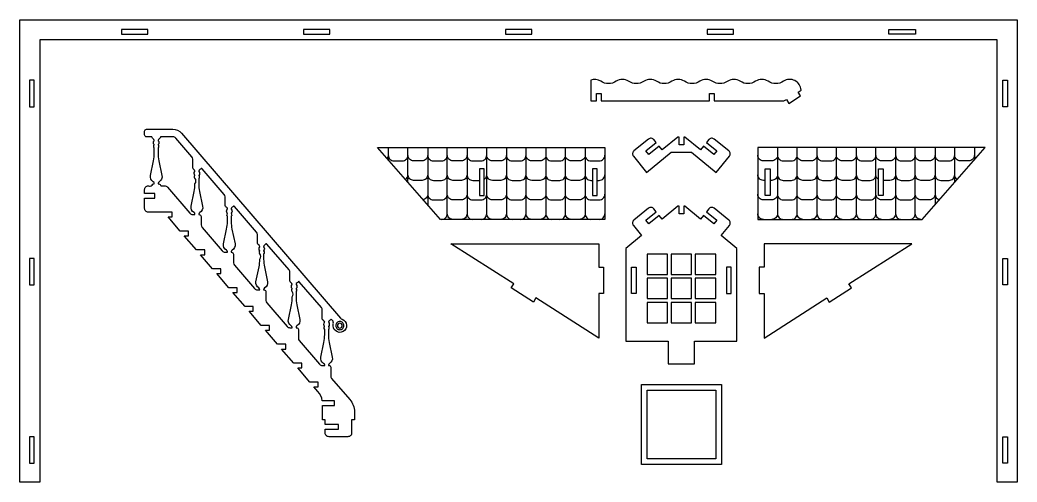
# Model space of a CAD drawing. Extents: x 9461 to 9920, y 969 to 1221.
# Drawn here: x 9581.1 to 9686.8, y 1056.5 to 1105.5 of the extents above; entities that cross this region are included whole.
import ezdxf

# ---------------------------------------------------------------- set-up
doc = ezdxf.new("R2010")
doc.units = 0
doc.header["$MEASUREMENT"] = 0
doc.layers.add('LAYER_1', color=18, linetype='CONTINUOUS')

msp = doc.modelspace()

# ---------------------------------------------------------------- linework, layer by layer
at = {"layer": 'LAYER_1'}
for points in [[(9684.75, 1103.36), (9583.25, 1103.36), (9583.25, 1056.46), (9581.15, 1056.46), (9581.15, 1105.46), (9686.85, 1105.46), (9686.85, 1056.46), (9684.75, 1056.46)], [(9591.92, 1103.96), (9594.72, 1103.96), (9594.72, 1104.46), (9591.92, 1104.46)], [(9611.2, 1103.96), (9614, 1103.96), (9614, 1104.46), (9611.2, 1104.46)], [(9632.6, 1103.96), (9635.4, 1103.96), (9635.4, 1104.46), (9632.6, 1104.46)], [(9654, 1103.96), (9656.8, 1103.96), (9656.8, 1104.46), (9654, 1104.46)], [(9676.07, 1103.96), (9673.27, 1103.96), (9673.27, 1104.46), (9676.07, 1104.46)], [(9582.65, 1096.26), (9582.65, 1099.06), (9582.15, 1099.06), (9582.15, 1096.26)], [(9685.35, 1096.26), (9685.35, 1099.06), (9685.85, 1099.06), (9685.85, 1096.26)], [(9625.73, 1084.31), (9619.04, 1091.95), (9643.15, 1091.95), (9643.15, 1084.31)], [(9676.79, 1084.31), (9683.48, 1091.95), (9659.36, 1091.95), (9659.36, 1084.31)], [(9630.35, 1089.66), (9629.85, 1089.66), (9629.85, 1086.86), (9630.35, 1086.86)], [(9642.35, 1089.66), (9641.85, 1089.66), (9641.85, 1086.86), (9642.35, 1086.86)], [(9660.16, 1089.66), (9660.66, 1089.66), (9660.66, 1086.86), (9660.16, 1086.86)], [(9672.16, 1089.66), (9672.66, 1089.66), (9672.66, 1086.86), (9672.16, 1086.86)], [(9643, 1076.44), (9642.5, 1076.44), (9642.5, 1071.73), (9635.85, 1075.98), (9635.58, 1075.55), (9633.22, 1077.06), (9633.49, 1077.48), (9626.83, 1081.73), (9642.5, 1081.73), (9642.5, 1079.24), (9643, 1079.24)], [(9659.52, 1076.44), (9660.02, 1076.44), (9660.02, 1071.73), (9666.67, 1075.98), (9666.94, 1075.55), (9669.3, 1077.06), (9669.03, 1077.48), (9675.68, 1081.73), (9660.02, 1081.73), (9660.02, 1079.24), (9659.52, 1079.24)], [(9647.62, 1078.48), (9649.78, 1078.48), (9649.78, 1080.64), (9647.62, 1080.64)], [(9650.18, 1078.48), (9652.34, 1078.48), (9652.34, 1080.64), (9650.18, 1080.64)], [(9652.74, 1078.48), (9654.9, 1078.48), (9654.9, 1080.64), (9652.74, 1080.64)], [(9582.65, 1077.36), (9582.65, 1080.16), (9582.15, 1080.16), (9582.15, 1077.36)], [(9645.98, 1079.24), (9646.48, 1079.24), (9646.48, 1076.44), (9645.98, 1076.44)], [(9656.53, 1079.24), (9656.03, 1079.24), (9656.03, 1076.44), (9656.53, 1076.44)], [(9685.35, 1077.36), (9685.35, 1080.16), (9685.85, 1080.16), (9685.85, 1077.36)], [(9647.62, 1075.92), (9649.78, 1075.92), (9649.78, 1078.08), (9647.62, 1078.08)], [(9650.18, 1075.92), (9652.34, 1075.92), (9652.34, 1078.08), (9650.18, 1078.08)], [(9652.74, 1075.92), (9654.9, 1075.92), (9654.9, 1078.08), (9652.74, 1078.08)], [(9647.62, 1073.36), (9649.78, 1073.36), (9649.78, 1075.52), (9647.62, 1075.52)], [(9650.18, 1073.36), (9652.34, 1073.36), (9652.34, 1075.52), (9650.18, 1075.52)], [(9652.74, 1073.36), (9654.9, 1073.36), (9654.9, 1075.52), (9652.74, 1075.52)], [(9647.02, 1066.82), (9655.5, 1066.82), (9655.5, 1058.34), (9647.02, 1058.34)], [(9647.62, 1066.22), (9654.9, 1066.22), (9654.9, 1058.94), (9647.62, 1058.94)], [(9582.65, 1058.46), (9582.65, 1061.26), (9582.15, 1061.26), (9582.15, 1058.46)], [(9685.35, 1058.46), (9685.35, 1061.26), (9685.85, 1061.26), (9685.85, 1058.46)]]:
    msp.add_lwpolyline(points, close=True, dxfattribs=at)
for points in [[(9654.25, 1096.87), (9654.25, 1097.67), (9654.75, 1097.67), (9654.75, 1096.87), (9662.14, 1096.87), (9662.4, 1097.03), (9662.67, 1096.61), (9663.9, 1097.4), (9663.64, 1097.82), (9663.95, 1098.02, 0.579603), (9662.09, 1098.96, -0.300981), (9660.45, 1098.96, 0.300981), (9659.13, 1098.96, -0.300981), (9657.5, 1098.96, 0.300981), (9656.17, 1098.96, -0.300981), (9654.54, 1098.96, 0.300981), (9653.22, 1098.96, -0.300981), (9651.58, 1098.96, 0.300981), (9650.26, 1098.96, -0.300981), (9648.63, 1098.96, 0.300981), (9647.3, 1098.96, -0.300981), (9645.67, 1098.96, 0.300981), (9644.35, 1098.96, -0.300981), (9642.71, 1098.96, 0.236244), (9641.65, 1099.09), (9641.65, 1096.87), (9642.25, 1096.87), (9642.25, 1097.67), (9642.75, 1097.67), (9642.75, 1096.87)], [(9613.22, 1064.57), (9614.48, 1064.57), (9614.48, 1065.07), (9613.2, 1065.07, 0.140614), (9612.74, 1066.08), (9612.31, 1066.57), (9612.76, 1066.57), (9612.76, 1067.07), (9611.88, 1067.07), (9610.59, 1068.57), (9611.04, 1068.57), (9611.04, 1069.07), (9610.17, 1069.07), (9608.88, 1070.57), (9609.32, 1070.57), (9609.32, 1071.07), (9608.45, 1071.07), (9607.16, 1072.57), (9607.6, 1072.57), (9607.6, 1073.07), (9606.73, 1073.07), (9605.44, 1074.57), (9605.88, 1074.57), (9605.88, 1075.07), (9605.01, 1075.07), (9603.72, 1076.57), (9604.17, 1076.57), (9604.17, 1077.07), (9603.29, 1077.07), (9602, 1078.57), (9602.45, 1078.57), (9602.45, 1079.07), (9601.57, 1079.07), (9600.29, 1080.57), (9600.73, 1080.57), (9600.73, 1081.07), (9599.86, 1081.07), (9598.57, 1082.57), (9599.01, 1082.57), (9599.01, 1083.07), (9598.14, 1083.07), (9596.85, 1084.57), (9597.29, 1084.57), (9597.29, 1085.07), (9594.76, 1085.07, -0.414214), (9594.36, 1085.47), (9594.36, 1086.57), (9595.44, 1086.57), (9595.44, 1087.07), (9594.36, 1087.07), (9594.36, 1087.47, -0.414214), (9594.76, 1087.87, 0.352171), (9595.15, 1087.94, -0.352171), (9595.34, 1088.09), (9595.39, 1088.09), (9595.39, 1088.13, 0.272519), (9595.28, 1088.3, -0.328849), (9594.98, 1088.98), (9595.3, 1090.53, 0.051698), (9595.39, 1091.35), (9595.39, 1091.92, 0.366837), (9595.37, 1091.94, -0.600564), (9595.35, 1092.02, 0.39765), (9595.35, 1092.04, -0.39765), (9595.35, 1092.1, 0.39765), (9595.35, 1092.13, -0.594353), (9595.37, 1092.21, 0.584261), (9595.38, 1092.24, -0.375636), (9595.38, 1092.66, 0.187098), (9595.39, 1092.69, 0.294683), (9595.26, 1092.87, -0.244569), (9595.15, 1093.01, 0.352171), (9595.07, 1093.07), (9594.56, 1093.07, -0.414214), (9594.36, 1093.27), (9594.36, 1093.67, -0.414214), (9594.56, 1093.87), (9597.36, 1093.87, -0.21865), (9598.27, 1093.45), (9615.11, 1073.85, 0.134714), (9615.29, 1073.73, -0.655406), (9615.4, 1072.42, -0.655406), (9614.36, 1073.23, 0.245805), (9614.28, 1073.6), (9614.19, 1073.69, 0.507332), (9614.06, 1073.68, -0.156752), (9613.97, 1073.6, 0.294683), (9613.85, 1073.42, 0.187098), (9613.86, 1073.4, -0.375636), (9613.85, 1072.97, 0.584261), (9613.87, 1072.94, -0.594353), (9613.89, 1072.87, 0.39765), (9613.89, 1072.84, -0.39765), (9613.89, 1072.78, 0.39765), (9613.89, 1072.75, -0.600564), (9613.86, 1072.68, 0.366837), (9613.85, 1072.66), (9613.85, 1072.09, 0.051698), (9613.93, 1071.27), (9614.26, 1069.71, -0.328849), (9613.95, 1069.04, 0.272519), (9613.85, 1068.86), (9613.85, 1068.83), (9613.89, 1068.83, -0.414214), (9614.09, 1068.63), (9614.09, 1067.72, 0.179323), (9614.19, 1067.46), (9616.12, 1065.21, -0.179323), (9616.61, 1063.9), (9616.61, 1063.07), (9616.31, 1063.07), (9616.31, 1061.67, -0.414214), (9615.91, 1061.27), (9613.91, 1061.27, -0.414214), (9613.51, 1061.67), (9613.51, 1062.07), (9614.91, 1062.07), (9614.91, 1062.57), (9613.51, 1062.57), (9613.51, 1063.07), (9613.22, 1063.07)], [(9596.03, 1093.01, -0.251154), (9595.91, 1092.87, 0.294683), (9595.79, 1092.69, 0.187098), (9595.8, 1092.66, -0.375636), (9595.79, 1092.24, 0.584261), (9595.8, 1092.21, -0.594353), (9595.83, 1092.13, 0.39765), (9595.83, 1092.1, -0.39765), (9595.83, 1092.04, 0.39765), (9595.83, 1092.02, -0.600564), (9595.8, 1091.94, 0.366837), (9595.79, 1091.92), (9595.79, 1091.35, 0.051698), (9595.87, 1090.53), (9596.2, 1088.98, -0.328849), (9595.89, 1088.3, 0.272519), (9595.79, 1088.13), (9595.79, 1088.09, -0.352171), (9596.03, 1087.94, 0.352171), (9596.11, 1087.87), (9596.47, 1087.87, -0.21865), (9596.77, 1087.73), (9599.15, 1084.97, 0.21865), (9599.45, 1084.83), (9599.7, 1084.83), (9599.7, 1084.86, 0.272519), (9599.6, 1085.04, -0.328849), (9599.29, 1085.71), (9599.62, 1087.27, 0.051698), (9599.7, 1088.09, 0.366837), (9599.69, 1088.68, -0.600564), (9599.66, 1088.75, 0.39765), (9599.66, 1088.78, -0.39765), (9599.66, 1088.84, 0.39765), (9599.66, 1088.87, -0.594353), (9599.68, 1088.94, 0.584261), (9599.7, 1088.97, -0.375636), (9599.69, 1089.4, 0.187098), (9599.7, 1089.42, 0.294683), (9599.58, 1089.6, -0.302722), (9599.46, 1089.79), (9599.46, 1090.7, 0.179323), (9599.36, 1090.96), (9597.66, 1092.93, 0.21865), (9597.36, 1093.07), (9596.11, 1093.07, 0.352171)], [(9651.51, 1093.03), (9651.51, 1092.23), (9651.01, 1092.23), (9651.01, 1093.03), (9650.89, 1093.03), (9649.23, 1091.68), (9648.91, 1092.07), (9647.82, 1091.19), (9647.51, 1091.58), (9648.6, 1092.46), (9648.34, 1092.77, 0.414214), (9647.78, 1092.83), (9646.23, 1091.57, 0.414214), (9646.17, 1091.01), (9647.55, 1089.3), (9650.19, 1091.43), (9652.33, 1091.43), (9654.96, 1089.3), (9656.35, 1091.01, 0.414214), (9656.29, 1091.57), (9654.73, 1092.83, 0.414214), (9654.17, 1092.77), (9653.92, 1092.46), (9655.01, 1091.58), (9654.69, 1091.19), (9653.6, 1092.07), (9653.29, 1091.68), (9651.62, 1093.03)], [(9603.12, 1084.68, -0.600564), (9603.1, 1084.75, 0.39765), (9603.1, 1084.78, -0.39765), (9603.1, 1084.84, 0.39765), (9603.1, 1084.87, -0.594353), (9603.12, 1084.94, 0.584261), (9603.13, 1084.97, -0.375636), (9603.13, 1085.4, 0.187098), (9603.14, 1085.42, 0.294683), (9603.02, 1085.6, -0.302722), (9602.89, 1085.79), (9602.89, 1086.7, 0.179323), (9602.8, 1086.96), (9600.45, 1089.69, 0.507332), (9600.32, 1089.68, -0.156752), (9600.23, 1089.6, 0.294683), (9600.1, 1089.42, 0.187098), (9600.11, 1089.4, -0.375636), (9600.11, 1088.97, 0.584261), (9600.12, 1088.94, -0.594353), (9600.14, 1088.87, 0.39765), (9600.14, 1088.84, -0.39765), (9600.14, 1088.78, 0.39765), (9600.14, 1088.75, -0.600564), (9600.12, 1088.68, 0.366837), (9600.1, 1088.66), (9600.1, 1088.09, 0.051698), (9600.19, 1087.27), (9600.51, 1085.71, -0.328849), (9600.21, 1085.04, 0.272519), (9600.1, 1084.86), (9600.1, 1084.83), (9600.15, 1084.83, -0.414214), (9600.35, 1084.63), (9600.35, 1083.72, 0.179323), (9600.45, 1083.46), (9602.58, 1080.97, 0.21865), (9602.89, 1080.83), (9603.14, 1080.83), (9603.14, 1080.86, 0.272519), (9603.04, 1081.04, -0.328849), (9602.73, 1081.71), (9603.05, 1083.27, 0.051698), (9603.14, 1084.09), (9603.14, 1084.66, 0.366837)], [(9606.49, 1079.27, 0.051698), (9606.58, 1080.09, 0.366837), (9606.56, 1080.68, -0.600564), (9606.53, 1080.75, 0.39765), (9606.53, 1080.78, -0.39765), (9606.53, 1080.84, 0.39765), (9606.53, 1080.87, -0.594353), (9606.56, 1080.94, 0.584261), (9606.57, 1080.97, -0.375636), (9606.57, 1081.4, 0.187098), (9606.58, 1081.42, 0.294683), (9606.45, 1081.6, -0.302722), (9606.33, 1081.79), (9606.33, 1082.7, 0.179323), (9606.23, 1082.96), (9603.88, 1085.69, 0.507332), (9603.75, 1085.68, -0.156752), (9603.66, 1085.6, 0.294683), (9603.54, 1085.42, 0.187098), (9603.55, 1085.4, -0.375636), (9603.54, 1084.97, 0.584261), (9603.56, 1084.94, -0.594353), (9603.58, 1084.87, 0.39765), (9603.58, 1084.84, -0.39765), (9603.58, 1084.78, 0.39765), (9603.58, 1084.75, -0.600564), (9603.56, 1084.68, 0.366837), (9603.54, 1084.66), (9603.54, 1084.09, 0.051698), (9603.62, 1083.27), (9603.95, 1081.71, -0.328849), (9603.64, 1081.04, 0.272519), (9603.54, 1080.86), (9603.54, 1080.83), (9603.58, 1080.83, -0.414214), (9603.78, 1080.63), (9603.78, 1079.72, 0.179323), (9603.88, 1079.46), (9606.02, 1076.97, 0.21865), (9606.32, 1076.83), (9606.58, 1076.83), (9606.58, 1076.86, 0.272519), (9606.47, 1077.04, -0.328849), (9606.16, 1077.71)], [(9652.66, 1069.01), (9652.66, 1071.41), (9657.13, 1071.41), (9657.13, 1081.24), (9655.47, 1082.59), (9656.35, 1083.68, 0.414214), (9656.29, 1084.24), (9654.73, 1085.5, 0.414214), (9654.17, 1085.44), (9653.92, 1085.13), (9655.01, 1084.25), (9654.69, 1083.86), (9653.6, 1084.74), (9653.29, 1084.35), (9651.62, 1085.7), (9651.51, 1085.7), (9651.51, 1084.9), (9651.01, 1084.9), (9651.01, 1085.7), (9650.89, 1085.7), (9649.23, 1084.35), (9648.91, 1084.74), (9647.82, 1083.86), (9647.51, 1084.25), (9648.6, 1085.13), (9648.34, 1085.44, 0.414214), (9647.78, 1085.5), (9646.23, 1084.24, 0.414214), (9646.17, 1083.68), (9647.05, 1082.59), (9645.38, 1081.24), (9645.38, 1071.41), (9649.86, 1071.41), (9649.86, 1069.01)], [(9610.01, 1076.09, 0.366837), (9609.99, 1076.68, -0.600564), (9609.97, 1076.75, 0.39765), (9609.97, 1076.78, -0.39765), (9609.97, 1076.84, 0.39765), (9609.97, 1076.87, -0.594353), (9609.99, 1076.94, 0.584261), (9610.01, 1076.97, -0.375636), (9610, 1077.4, 0.187098), (9610.01, 1077.42, 0.294683), (9609.89, 1077.6, -0.302722), (9609.77, 1077.79), (9609.77, 1078.7, 0.179323), (9609.67, 1078.96), (9607.32, 1081.69, 0.507332), (9607.19, 1081.68, -0.156752), (9607.1, 1081.6, 0.294683), (9606.98, 1081.42, 0.187098), (9606.98, 1081.4, -0.375636), (9606.98, 1080.97, 0.584261), (9606.99, 1080.94, -0.594353), (9607.02, 1080.87, 0.39765), (9607.02, 1080.84, -0.39765), (9607.02, 1080.78, 0.39765), (9607.02, 1080.75, -0.600564), (9606.99, 1080.68, 0.366837), (9606.98, 1080.66), (9606.98, 1080.09, 0.051698), (9607.06, 1079.27), (9607.39, 1077.71, -0.328849), (9607.08, 1077.04, 0.272519), (9606.98, 1076.86), (9606.98, 1076.83), (9607.02, 1076.83, -0.414214), (9607.22, 1076.63), (9607.22, 1075.72, 0.179323), (9607.32, 1075.46), (9609.46, 1072.97, 0.21865), (9609.76, 1072.83), (9610.01, 1072.83), (9610.01, 1072.86, 0.272519), (9609.91, 1073.04, -0.328849), (9609.6, 1073.71), (9609.93, 1075.27, 0.051698)], [(9613.45, 1072.66, 0.366837), (9613.43, 1072.68, -0.600564), (9613.41, 1072.75, 0.39765), (9613.41, 1072.78, -0.39765), (9613.41, 1072.84, 0.39765), (9613.41, 1072.87, -0.594353), (9613.43, 1072.94, 0.584261), (9613.44, 1072.97, -0.375636), (9613.44, 1073.4, 0.187098), (9613.45, 1073.42, 0.294683), (9613.32, 1073.6, -0.302722), (9613.2, 1073.79), (9613.2, 1074.7, 0.179323), (9613.11, 1074.96), (9610.76, 1077.69, 0.507332), (9610.63, 1077.68, -0.156752), (9610.53, 1077.6, 0.294683), (9610.41, 1077.42, 0.187098), (9610.42, 1077.4, -0.375636), (9610.42, 1076.97, 0.584261), (9610.43, 1076.94, -0.594353), (9610.45, 1076.87, 0.39765), (9610.45, 1076.84, -0.39765), (9610.45, 1076.78, 0.39765), (9610.45, 1076.75, -0.600564), (9610.43, 1076.68, 0.366837), (9610.41, 1076.66), (9610.41, 1076.09, 0.051698), (9610.5, 1075.27), (9610.82, 1073.71, -0.328849), (9610.51, 1073.04, 0.272519), (9610.41, 1072.86), (9610.41, 1072.83), (9610.46, 1072.83, -0.414214), (9610.66, 1072.63), (9610.66, 1071.72, 0.179323), (9610.75, 1071.46), (9612.89, 1068.97, 0.21865), (9613.2, 1068.83), (9613.45, 1068.83), (9613.45, 1068.86, 0.272519), (9613.34, 1069.04, -0.328849), (9613.04, 1069.71), (9613.36, 1071.27, 0.051698), (9613.45, 1072.09)], [(9615.06, 1073.49, 0.414214), (9614.62, 1073.05, 0.414214), (9615.06, 1072.62, 0.414214), (9615.49, 1073.05, 0.414214)], [(9615.06, 1073.31, 0.414214), (9614.8, 1073.05, 0.414214), (9615.06, 1072.79, 0.414214), (9615.31, 1073.05, 0.414214)]]:
    msp.add_lwpolyline(points, format="xyb", close=True, dxfattribs=at)
for points in [[(9620.19, 1091.95), (9620.19, 1090.64)], [(9622.28, 1088.25), (9622.28, 1091.95)], [(9624.37, 1091.95), (9624.37, 1085.87)], [(9678.15, 1091.95), (9678.15, 1085.87)], [(9680.24, 1088.25), (9680.24, 1091.95)], [(9682.32, 1091.95), (9682.32, 1090.64)]]:
    msp.add_lwpolyline(points, dxfattribs=at)
for points in [[(9625.85, 1084.31, 0.414214), (9626.45, 1084.91), (9626.45, 1091.95)], [(9628.54, 1091.95), (9628.54, 1084.91, -0.414214), (9627.94, 1084.31)], [(9631.23, 1084.31, -0.414214), (9630.63, 1084.91), (9630.63, 1091.95)], [(9632.71, 1091.95), (9632.71, 1084.91, -0.414214), (9632.11, 1084.31)], [(9634.2, 1084.31, 0.414214), (9634.8, 1084.91), (9634.8, 1091.95)], [(9636.89, 1091.95), (9636.89, 1084.91, -0.414214), (9636.29, 1084.31)], [(9639.58, 1084.31, -0.414214), (9638.98, 1084.91), (9638.98, 1091.95)], [(9641.06, 1091.95), (9641.06, 1084.91, 0.414214), (9641.66, 1084.31)], [(9661.45, 1091.95), (9661.45, 1084.91, -0.414214), (9660.85, 1084.31)], [(9664.14, 1084.31, -0.414214), (9663.54, 1084.91), (9663.54, 1091.95)], [(9665.63, 1091.95), (9665.63, 1084.91, -0.414214), (9665.03, 1084.31)], [(9667.11, 1084.31, 0.414214), (9667.71, 1084.91), (9667.71, 1091.95)], [(9669.8, 1091.95), (9669.8, 1084.91, 0.414214), (9670.4, 1084.31)], [(9672.49, 1084.31, -0.414214), (9671.89, 1084.91), (9671.89, 1091.95)], [(9673.97, 1091.95), (9673.97, 1084.91, -0.414214), (9673.37, 1084.31)], [(9676.66, 1084.31, -0.414214), (9676.06, 1084.91), (9676.06, 1091.95)], [(9620.19, 1091.12, -0.159509), (9620.07, 1090.77)], [(9620.19, 1091.12, 0.414214), (9620.79, 1090.52), (9621.68, 1090.52, 0.414214), (9622.28, 1091.12)], [(9624.37, 1091.12, -0.414214), (9623.77, 1090.52), (9622.88, 1090.52, -0.414214), (9622.28, 1091.12)], [(9624.37, 1091.12, 0.414214), (9624.97, 1090.52), (9625.85, 1090.52, 0.414214), (9626.45, 1091.12)], [(9628.54, 1091.12, -0.414214), (9627.94, 1090.52), (9627.05, 1090.52, -0.414214), (9626.45, 1091.12)], [(9628.54, 1091.12, 0.414214), (9629.14, 1090.52), (9630.03, 1090.52, 0.414214), (9630.63, 1091.12)], [(9632.71, 1091.12, -0.414214), (9632.11, 1090.52), (9631.23, 1090.52, -0.414214), (9630.63, 1091.12)], [(9632.71, 1091.12, 0.414214), (9633.31, 1090.52), (9634.2, 1090.52, 0.414214), (9634.8, 1091.12)], [(9636.89, 1091.12, -0.414214), (9636.29, 1090.52), (9635.4, 1090.52, -0.414214), (9634.8, 1091.12)], [(9636.89, 1091.12, 0.414214), (9637.49, 1090.52), (9638.38, 1090.52, 0.414214), (9638.98, 1091.12)], [(9641.06, 1091.12, -0.414214), (9640.46, 1090.52), (9639.58, 1090.52, -0.414214), (9638.98, 1091.12)], [(9641.06, 1091.12, 0.414214), (9641.66, 1090.52), (9642.55, 1090.52, 0.414214), (9643.15, 1091.12)], [(9661.45, 1091.12, -0.414214), (9660.85, 1090.52), (9659.96, 1090.52, -0.414214), (9659.36, 1091.12)], [(9661.45, 1091.12, 0.414214), (9662.05, 1090.52), (9662.94, 1090.52, 0.414214), (9663.54, 1091.12)], [(9665.63, 1091.12, -0.414214), (9665.03, 1090.52), (9664.14, 1090.52, -0.414214), (9663.54, 1091.12)], [(9665.63, 1091.12, 0.414214), (9666.23, 1090.52), (9667.11, 1090.52, 0.414214), (9667.71, 1091.12)], [(9669.8, 1091.12, -0.414214), (9669.2, 1090.52), (9668.31, 1090.52, -0.414214), (9667.71, 1091.12)], [(9669.8, 1091.12, 0.414214), (9670.4, 1090.52), (9671.29, 1090.52, 0.414214), (9671.89, 1091.12)], [(9673.97, 1091.12, -0.414214), (9673.37, 1090.52), (9672.49, 1090.52, -0.414214), (9671.89, 1091.12)], [(9673.97, 1091.12, 0.414214), (9674.57, 1090.52), (9675.46, 1090.52, 0.414214), (9676.06, 1091.12)], [(9678.15, 1091.12, -0.414214), (9677.55, 1090.52), (9676.66, 1090.52, -0.414214), (9676.06, 1091.12)], [(9678.15, 1091.12, 0.414214), (9678.75, 1090.52), (9679.64, 1090.52, 0.414214), (9680.24, 1091.12)], [(9682.32, 1091.12, -0.414214), (9681.72, 1090.52), (9680.84, 1090.52, -0.414214), (9680.24, 1091.12)], [(9682.32, 1091.12, 0.159509), (9682.44, 1090.77)], [(9622.01, 1088.56, 0.249891), (9622.28, 1089.05)], [(9624.37, 1089.05, -0.414214), (9623.77, 1088.45), (9622.88, 1088.45, -0.414214), (9622.28, 1089.05)], [(9624.37, 1089.05, 0.414214), (9624.97, 1088.45), (9625.85, 1088.45, 0.414214), (9626.45, 1089.05)], [(9628.54, 1089.05, -0.414214), (9627.94, 1088.45), (9627.05, 1088.45, -0.414214), (9626.45, 1089.05)], [(9628.54, 1089.05, 0.414214), (9629.14, 1088.45), (9629.85, 1088.45)], [(9630.35, 1088.55, 0.255564), (9630.63, 1089.05)], [(9632.71, 1089.05, -0.414214), (9632.11, 1088.45), (9631.23, 1088.45, -0.414214), (9630.63, 1089.05)], [(9632.71, 1089.05, 0.414214), (9633.31, 1088.45), (9634.2, 1088.45, 0.414214), (9634.8, 1089.05)], [(9636.89, 1089.05, -0.414214), (9636.29, 1088.45), (9635.4, 1088.45, -0.414214), (9634.8, 1089.05)], [(9636.89, 1089.05, 0.414214), (9637.49, 1088.45), (9638.38, 1088.45, 0.414214), (9638.98, 1089.05)], [(9641.06, 1089.05, -0.414214), (9640.46, 1088.45), (9639.58, 1088.45, -0.414214), (9638.98, 1089.05)], [(9641.06, 1089.05, 0.414214), (9641.66, 1088.45), (9641.85, 1088.45)], [(9642.35, 1088.45), (9642.55, 1088.45, 0.414214), (9643.15, 1089.05)], [(9660.16, 1088.45), (9659.96, 1088.45, -0.414214), (9659.36, 1089.05)], [(9661.45, 1089.05, -0.414214), (9660.85, 1088.45), (9660.66, 1088.45)], [(9661.45, 1089.05, 0.414214), (9662.05, 1088.45), (9662.94, 1088.45, 0.414214), (9663.54, 1089.05)], [(9665.63, 1089.05, -0.414214), (9665.03, 1088.45), (9664.14, 1088.45, -0.414214), (9663.54, 1089.05)], [(9665.63, 1089.05, 0.414214), (9666.23, 1088.45), (9667.11, 1088.45, 0.414214), (9667.71, 1089.05)], [(9669.8, 1089.05, -0.414214), (9669.2, 1088.45), (9668.31, 1088.45, -0.414214), (9667.71, 1089.05)], [(9669.8, 1089.05, 0.414214), (9670.4, 1088.45), (9671.29, 1088.45, 0.414214), (9671.89, 1089.05)], [(9672.16, 1088.55, -0.255564), (9671.89, 1089.05)], [(9673.97, 1089.05, -0.414214), (9673.37, 1088.45), (9672.66, 1088.45)], [(9673.97, 1089.05, 0.414214), (9674.57, 1088.45), (9675.46, 1088.45, 0.414214), (9676.06, 1089.05)], [(9678.15, 1089.05, -0.414214), (9677.55, 1088.45), (9676.66, 1088.45, -0.414214), (9676.06, 1089.05)], [(9678.15, 1089.05, 0.414214), (9678.75, 1088.45), (9679.64, 1088.45, 0.414214), (9680.24, 1089.05)], [(9680.5, 1088.56, -0.249891), (9680.24, 1089.05)], [(9624.37, 1086.98, -0.349089), (9623.9, 1086.4)], [(9624.37, 1086.98, 0.414214), (9624.97, 1086.38), (9625.85, 1086.38, 0.414214), (9626.45, 1086.98)], [(9628.54, 1086.98, -0.414214), (9627.94, 1086.38), (9627.05, 1086.38, -0.414214), (9626.45, 1086.98)], [(9628.54, 1086.98, 0.414214), (9629.14, 1086.38), (9630.03, 1086.38, 0.414214), (9630.63, 1086.98)], [(9632.71, 1086.98, -0.414214), (9632.11, 1086.38), (9631.23, 1086.38, -0.414214), (9630.63, 1086.98)], [(9632.71, 1086.98, 0.414214), (9633.31, 1086.38), (9634.2, 1086.38, 0.414214), (9634.8, 1086.98)], [(9636.89, 1086.98, -0.414214), (9636.29, 1086.38), (9635.4, 1086.38, -0.414214), (9634.8, 1086.98)], [(9636.89, 1086.98, 0.414214), (9637.49, 1086.38), (9638.38, 1086.38, 0.414214), (9638.98, 1086.98)], [(9641.06, 1086.98, -0.414214), (9640.46, 1086.38), (9639.58, 1086.38, -0.414214), (9638.98, 1086.98)], [(9641.06, 1086.98, 0.414214), (9641.66, 1086.38), (9642.55, 1086.38, 0.414214), (9643.15, 1086.98)], [(9661.45, 1086.98, -0.414214), (9660.85, 1086.38), (9659.96, 1086.38, -0.414214), (9659.36, 1086.98)], [(9661.45, 1086.98, 0.414214), (9662.05, 1086.38), (9662.94, 1086.38, 0.414214), (9663.54, 1086.98)], [(9665.63, 1086.98, -0.414214), (9665.03, 1086.38), (9664.14, 1086.38, -0.414214), (9663.54, 1086.98)], [(9665.63, 1086.98, 0.414214), (9666.23, 1086.38), (9667.11, 1086.38, 0.414214), (9667.71, 1086.98)], [(9669.8, 1086.98, -0.414214), (9669.2, 1086.38), (9668.31, 1086.38, -0.414214), (9667.71, 1086.98)], [(9669.8, 1086.98, 0.414214), (9670.4, 1086.38), (9671.29, 1086.38, 0.414214), (9671.89, 1086.98)], [(9673.97, 1086.98, -0.414214), (9673.37, 1086.38), (9672.49, 1086.38, -0.414214), (9671.89, 1086.98)], [(9673.97, 1086.98, 0.414214), (9674.57, 1086.38), (9675.46, 1086.38, 0.414214), (9676.06, 1086.98)], [(9678.15, 1086.98, -0.414214), (9677.55, 1086.38), (9676.66, 1086.38, -0.414214), (9676.06, 1086.98)], [(9678.15, 1086.98, 0.349089), (9678.61, 1086.4)], [(9627.05, 1084.31, -0.414214), (9626.45, 1084.91)], [(9628.54, 1084.91, 0.414214), (9629.14, 1084.31)], [(9630.03, 1084.31, 0.414214), (9630.63, 1084.91)], [(9632.71, 1084.91, 0.414214), (9633.31, 1084.31)], [(9635.4, 1084.31, -0.414214), (9634.8, 1084.91)], [(9636.89, 1084.91, 0.414214), (9637.49, 1084.31)], [(9638.38, 1084.31, 0.414214), (9638.98, 1084.91)], [(9641.06, 1084.91, -0.414214), (9640.46, 1084.31)], [(9642.55, 1084.31, 0.414214), (9643.15, 1084.91)], [(9659.96, 1084.31, -0.414214), (9659.36, 1084.91)], [(9661.45, 1084.91, 0.414214), (9662.05, 1084.31)], [(9662.94, 1084.31, 0.414214), (9663.54, 1084.91)], [(9665.63, 1084.91, 0.414214), (9666.23, 1084.31)], [(9668.31, 1084.31, -0.414214), (9667.71, 1084.91)], [(9669.8, 1084.91, -0.414214), (9669.2, 1084.31)], [(9671.29, 1084.31, 0.414214), (9671.89, 1084.91)], [(9673.97, 1084.91, 0.414214), (9674.57, 1084.31)], [(9675.46, 1084.31, 0.414214), (9676.06, 1084.91)]]:
    msp.add_lwpolyline(points, format="xyb", dxfattribs=at)

doc.saveas('drawing.dxf')
